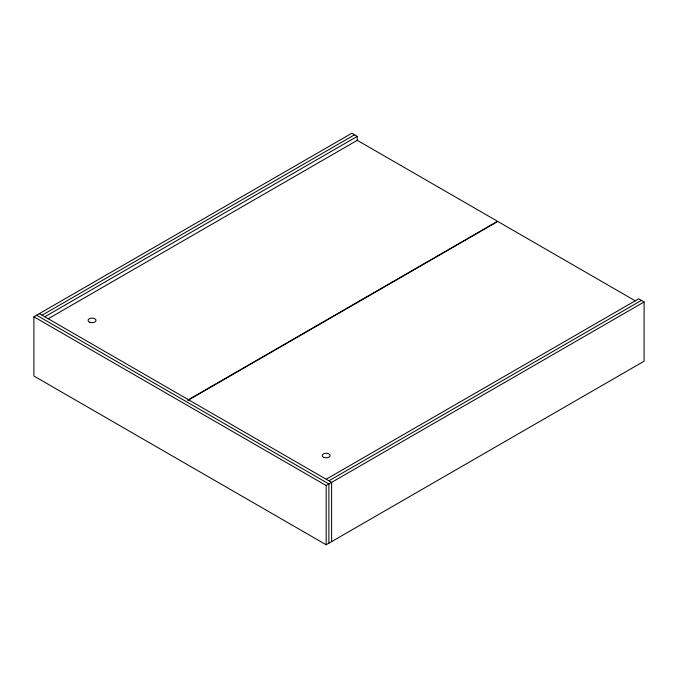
<?xml version="1.0" encoding="UTF-8"?>
<svg xmlns="http://www.w3.org/2000/svg" width="678" height="678" viewBox="0 0 678 678"><rect width="100%" height="100%" fill="white"/><g stroke="black" fill="none" stroke-linecap="round" stroke-linejoin="round"><path stroke-width="1.02" d="M326.177 479.244L638.659 298.837L644.1 301.973L644.1 361.213L326.177 544.765L33.9 376.027L33.9 316.787L351.823 133.235L357.264 136.371L357.264 140.609M42.061 315.211L354.543 134.803M44.782 316.787L357.264 136.371M48.155 318.787L357.264 140.321L497.499 221.282L188.382 399.749M187.781 400.452L497.805 221.46L635.286 300.837M328.898 480.812L641.38 300.405M33.9 316.787L326.177 485.524L644.1 301.973M39.341 313.643L331.618 482.389L331.618 541.629M36.62 315.211L328.898 483.956L328.898 543.197M326.177 485.524L326.177 544.765M324.092 457.497A3.958 2.288 0 0 0 330.135 455.616A3.958 2.288 0 0 0 324.296 453.531A3.958 2.288 0 0 0 324.092 457.497M89.962 322.321A3.958 2.288 0 0 0 96.005 320.448A3.958 2.288 0 0 0 90.166 318.363A3.958 2.288 0 0 0 89.962 322.321"/></g></svg>
